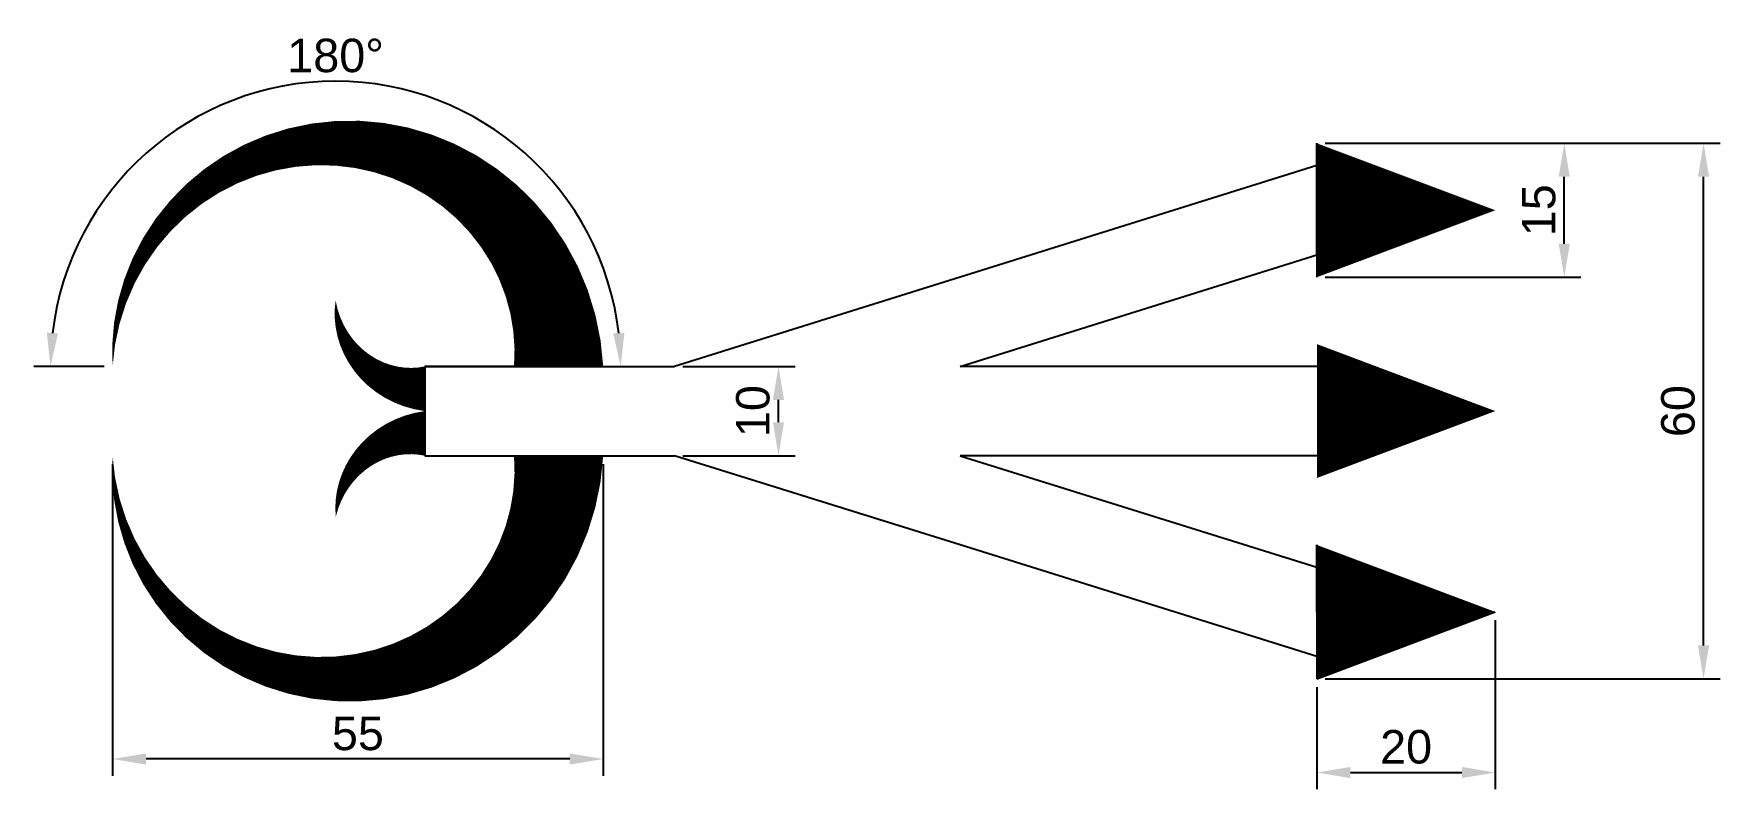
# Model space of a CAD drawing. Header units: millimetres. Extents: x 36 to 225, y 85 to 170.
import ezdxf

# ---------------------------------------------------------------- set-up
doc = ezdxf.new("R2010")
doc.units = ezdxf.units.MM
doc.layers.add('wymiar', color=10, linetype='Continuous')
doc.styles.get("Standard").update_dxf_attribs({"font": 'arial.ttf'})
doc.dimstyles.new('ISO-25', dxfattribs={"dimscale": 1.5, "dimtxt": 2.5, "dimasz": 2.5, "dimexe": 1.25, "dimexo": 0.625, "dimtad": 1, "dimtxsty": 'Standard', "dimcen": 2.5, "dimadec": 0, "dimazin": 0, "dimtfac": 1, "dimtmove": 0, "dimatfit": 3, "dimfxl": 1, "dimarcsym": 0})

# ---------------------------------------------------------------- blocks, each defined once
blk = doc.blocks.new('*D6')
at = {"layer": 'Defpoints', "color": 0, "transparency": 16777216}
for p in [(108, 132.5), (119.65, 132.5), (108, 122.5)]:
    blk.add_point(p, dxfattribs=at)
at = {"layer": 'wymiar', "color": 0, "lineweight": -2, "transparency": 16777216}
for p, q in [((108.94, 132.5), (121.52, 132.5)), ((119.65, 126.25), (119.65, 128.75)), ((108.94, 122.5), (121.52, 122.5))]:
    blk.add_line(p, q, dxfattribs=at)
at = {"layer": 'wymiar', "color": 0, "transparency": 16777216}
for points in [[(119.02, 128.75), (120.27, 128.75), (119.65, 132.5)], [(119.02, 126.25), (120.27, 126.25), (119.65, 122.5)]]:
    blk.add_solid(points, dxfattribs=at)
at = {"layer": 'wymiar', "color": 0, "transparency": 16777216, "insert": (116.79, 127.5), "char_height": 3.75, "attachment_point": 5, "rotation": 90}
blk.add_mtext('10', dxfattribs=at)
blk = doc.blocks.new('*D7')
at = {"layer": 'Defpoints', "color": 0, "transparency": 16777216}
for p in [(180, 157.5), (223.34, 157.5), (180, 97.5)]:
    blk.add_point(p, dxfattribs=at)
at = {"layer": 'wymiar', "color": 0, "lineweight": -2, "transparency": 16777216}
for p, q in [((180.94, 157.5), (225.22, 157.5)), ((223.34, 101.25), (223.34, 153.75)), ((180.94, 97.5), (225.22, 97.5))]:
    blk.add_line(p, q, dxfattribs=at)
at = {"layer": 'wymiar', "color": 0, "transparency": 16777216}
for points in [[(222.72, 153.75), (223.97, 153.75), (223.34, 157.5)], [(222.72, 101.25), (223.97, 101.25), (223.34, 97.5)]]:
    blk.add_solid(points, dxfattribs=at)
at = {"layer": 'wymiar', "color": 0, "transparency": 16777216, "insert": (220.49, 127.5), "char_height": 3.75, "attachment_point": 5, "rotation": 90}
blk.add_mtext('60', dxfattribs=at)
blk = doc.blocks.new('*D8')
at = {"layer": 'Defpoints', "color": 0, "transparency": 16777216}
for p in [(180, 157.5), (207.73, 157.5), (180, 142.5)]:
    blk.add_point(p, dxfattribs=at)
at = {"layer": 'wymiar', "color": 0, "lineweight": -2, "transparency": 16777216}
for p, q in [((180.94, 157.5), (209.6, 157.5)), ((207.73, 146.25), (207.73, 153.75)), ((180.94, 142.5), (209.6, 142.5))]:
    blk.add_line(p, q, dxfattribs=at)
at = {"layer": 'wymiar', "color": 0, "transparency": 16777216}
for points in [[(207.1, 153.75), (208.35, 153.75), (207.73, 157.5)], [(207.1, 146.25), (208.35, 146.25), (207.73, 142.5)]]:
    blk.add_solid(points, dxfattribs=at)
at = {"layer": 'wymiar', "color": 0, "transparency": 16777216, "insert": (204.88, 150), "char_height": 3.75, "attachment_point": 5, "rotation": 90}
blk.add_mtext('15', dxfattribs=at)
blk = doc.blocks.new('*D9')
at = {"layer": 'Defpoints', "color": 0, "transparency": 16777216}
for p in [(200, 105), (180, 97.5), (200, 87)]:
    blk.add_point(p, dxfattribs=at)
at = {"layer": 'wymiar', "color": 0, "lineweight": -2, "transparency": 16777216}
for p, q in [((200, 104.06), (200, 85.13)), ((180, 96.56), (180, 85.13)), ((183.75, 87), (196.25, 87))]:
    blk.add_line(p, q, dxfattribs=at)
at = {"layer": 'wymiar', "color": 0, "transparency": 16777216}
for points in [[(183.75, 87.63), (183.75, 86.38), (180, 87)], [(196.25, 87.63), (196.25, 86.38), (200, 87)]]:
    blk.add_solid(points, dxfattribs=at)
at = {"layer": 'wymiar', "color": 0, "transparency": 16777216, "insert": (190, 89.86), "char_height": 3.75, "attachment_point": 5}
blk.add_mtext('20', dxfattribs=at)
blk = doc.blocks.new('*D10')
at = {"layer": 'Defpoints', "color": 0, "transparency": 16777216}
for p in [(45, 122.5), (100, 122.5), (45, 88.52)]:
    blk.add_point(p, dxfattribs=at)
at = {"layer": 'wymiar', "color": 0, "lineweight": -2, "transparency": 16777216}
for p, q in [((45, 121.56), (45, 86.64)), ((100, 121.56), (100, 86.64)), ((96.25, 88.52), (48.75, 88.52))]:
    blk.add_line(p, q, dxfattribs=at)
at = {"layer": 'wymiar', "color": 0, "transparency": 16777216}
for points in [[(48.75, 89.14), (48.75, 87.89), (45, 88.52)], [(96.25, 89.14), (96.25, 87.89), (100, 88.52)]]:
    blk.add_solid(points, dxfattribs=at)
at = {"layer": 'wymiar', "color": 0, "transparency": 16777216, "insert": (72.5, 91.36), "char_height": 3.75, "attachment_point": 5}
blk.add_mtext('55', dxfattribs=at)
blk = doc.blocks.new('*D11')
at = {"layer": 'Defpoints', "color": 0, "transparency": 16777216}
for p in [(85.98, 160.18), (45, 132.5), (70, 132.5), (95, 132.5)]:
    blk.add_point(p, dxfattribs=at)
at = {"layer": 'wymiar', "color": 0, "lineweight": -2, "transparency": 16777216}
for p, q in [((44.06, 132.5), (36.16, 132.5)), ((95.94, 132.5), (103.84, 132.5))]:
    blk.add_line(p, q, dxfattribs=at)
blk.add_arc((70, 132.5), 31.96, 6.7259, 173.2741, dxfattribs=at)
at = {"layer": 'wymiar', "color": 0, "transparency": 16777216}
for points in [[(38.88, 136.21), (37.63, 136.28), (38.04, 132.5)], [(102.37, 136.28), (101.12, 136.21), (101.96, 132.5)]]:
    blk.add_solid(points, dxfattribs=at)
at = {"layer": 'wymiar', "color": 0, "transparency": 16777216, "insert": (70, 167.32), "char_height": 3.75, "attachment_point": 5}
blk.add_mtext('180°', dxfattribs=at)

msp = doc.modelspace()

# ---------------------------------------------------------------- linework, layer by layer
at = {"color": 18, "true_color": 0x000000}
for p, q in [((180, 150), (180, 157.5)), ((180, 157.5), (180, 142.5)), ((180, 145), (180, 155)), ((180, 105), (180, 112.5)), ((180, 112.5), (180, 97.5)), ((180, 110), (180, 100)), ((180, 97.5), (200, 105))]:
    msp.add_line(p, q, dxfattribs=at)
for p, q in [((180, 155), (140, 142.5)), ((140, 132.5), (180, 145)), ((140, 142.5), (108, 132.5)), ((95, 132.5), (80, 132.5)), ((80, 132.5), (80, 122.5)), ((80, 132.5), (95, 132.5)), ((95, 132.5), (108, 132.5)), ((95, 132.5), (100, 132.5)), ((180, 132.5), (140, 132.5)), ((80, 122.5), (95, 122.5)), ((80, 122.5), (95, 122.5)), ((95, 122.5), (108, 122.5)), ((95, 122.5), (100, 122.5)), ((140, 112.5), (108, 122.5)), ((180, 122.5), (140, 122.5)), ((140, 122.5), (180, 110)), ((180, 100), (140, 112.5))]:
    msp.add_line(p, q)
for points in [[(95, 132.5, 10, 0, 1), (45, 132.5, 0, 0, 1)], [(200, 150, 0, 15, 0), (180, 150, 15, 15, 0)], [(80, 130, 5, 0, -0.4110573), (70.001, 139.892, 0, 0, -0.8821177)], [(200, 127.5, 0, 15, 0), (180, 127.5, 15, 15, 0)], [(95, 122.5, 10, 0, -1), (45, 122.5, 0, 0, -1.4978669)], [(80, 125, 5, 0, 0.3957356), (70.02, 115.635, 0, 0, -0.0089833)], [(200, 105, 0, 15, 0), (180, 105, 15, 15, 0)]]:
    msp.add_lwpolyline(points, format="xyseb", dxfattribs=at)

# ---------------------------------------------------------------- dimensions: what is measured, and where the dimension line sits
at = {"layer": 'wymiar'}
dim = msp.add_angular_dim_3p(base=(85.982, 160.181), center=(70, 132.5), p1=(95, 132.5), p2=(45, 132.5), dimstyle='ISO-25', dxfattribs=at)
dim.commit()
dim.dimension.update_dxf_attribs({"geometry": '*D11', "text_midpoint": (70, 167.315)})
for base, p1, p2, picture, middle in [((223.343, 157.5), (180, 97.5), (180, 157.5), '*D7', (220.491, 127.5)), ((207.73, 157.5), (180, 142.5), (180, 157.5), '*D8', (204.878, 150)), ((119.647, 132.5), (108, 122.5), (108, 132.5), '*D6', (116.795, 127.5))]:
    dim = msp.add_linear_dim(base=base, p1=p1, p2=p2, angle=90, dimstyle='ISO-25', dxfattribs=at)
    dim.commit()
    dim.dimension.update_dxf_attribs({"geometry": picture, "text_midpoint": middle})
for base, p1, p2, picture, middle in [((45, 88.518), (100, 122.5), (45, 122.5), '*D10', (72.5, 91.362)), ((200, 87.004), (180, 97.5), (200, 105), '*D9', (190, 89.856))]:
    dim = msp.add_linear_dim(base=base, p1=p1, p2=p2, dimstyle='ISO-25', dxfattribs=at)
    dim.commit()
    dim.dimension.update_dxf_attribs({"geometry": picture, "text_midpoint": middle})

doc.saveas('drawing.dxf')
